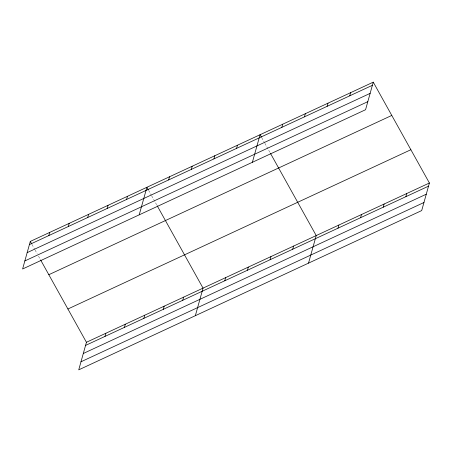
<?xml version="1.0" encoding="UTF-8"?>
<svg xmlns="http://www.w3.org/2000/svg" width="452" height="452" viewBox="0 0 452 452"><rect width="100%" height="100%" fill="white"/><g stroke="black" fill="none" stroke-linecap="round" stroke-linejoin="round"><path stroke-width="0.34" stroke-dasharray="2.26 1.69" d="M261.798 137.798L264.544 142.73M264.889 143.346L270.03 152.59M148.618 190.36L151.363 195.287M151.708 195.908L156.855 205.151M32.013 244.509L34.759 249.442M35.098 250.058L37.16 253.753M38.527 256.222L40.245 259.301"/><path stroke-width="0.68" d="M30.295 241.43L22.6 268.996L365.566 109.723L373.262 82.157L30.295 241.43L31.668 243.894M48.85 235.554L49.731 232.407M68.286 226.525L69.167 223.378M87.722 217.502L88.598 214.355M107.158 208.479L108.034 205.327M40.59 259.917L86.434 342.277L78.738 369.843L421.705 210.57L429.4 183.003L373.262 82.157M126.588 199.451L127.47 196.304M104.988 336.401L105.87 333.254M139.21 214.841L146.906 187.275L148.279 189.744M124.424 327.378L125.306 324.225M168.664 179.913L169.54 176.766M143.86 318.349L144.736 315.202M191.298 169.404L192.173 166.251M163.296 309.326L164.172 306.173M213.932 158.889L214.813 155.742M182.727 300.297L183.608 297.15M236.565 148.38L237.447 145.228M195.349 315.688L203.044 288.127L157.194 205.767M252.385 162.285L260.081 134.719L261.454 137.182M224.797 280.76L225.678 277.613M281.839 127.357L282.72 124.204M247.436 270.251L248.312 267.104M304.473 116.842L305.354 113.695M270.07 259.736L270.951 256.589M327.112 106.333L327.988 103.18M292.704 249.227L293.585 246.074M349.746 95.818L350.628 92.671M308.524 263.132L316.219 235.565L270.375 153.205M337.977 228.203L338.859 225.051M360.611 217.689L361.493 214.542M383.251 207.18L384.127 204.027M405.885 196.665L406.766 193.518M29.42 244.577L372.38 85.309M27.165 252.634L370.131 93.366M24.849 260.94L367.815 101.666M48.822 274.709L391.788 115.435M67.907 308.998L410.874 149.725M86.434 342.277L429.4 183.003M85.552 345.424L428.519 186.156M83.304 353.487L426.27 194.213M80.987 361.786L423.953 202.513"/></g></svg>
